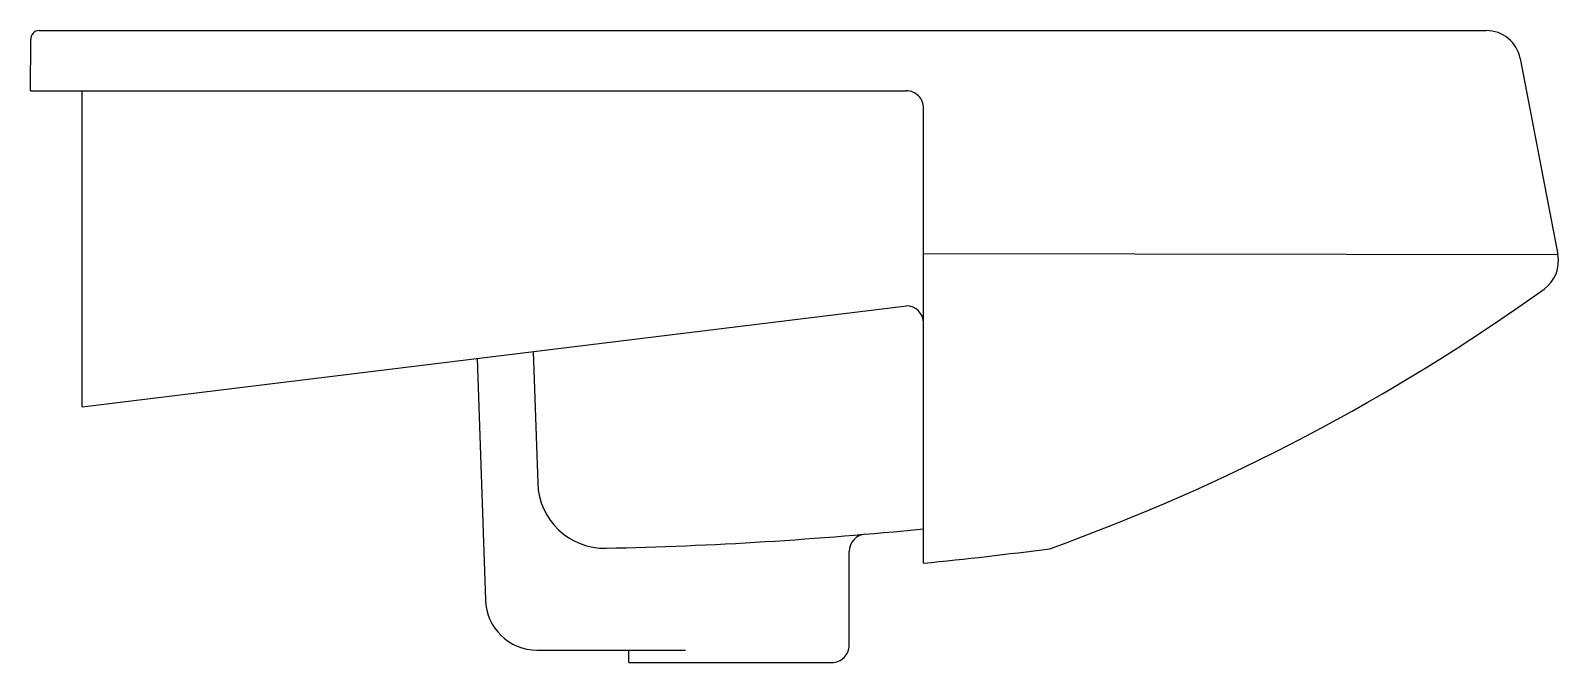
# Model space of a CAD drawing. Extents: x -992.309 to -991.864, y 855.586 to 855.77.
import ezdxf

# ---------------------------------------------------------------- set-up
doc = ezdxf.new("R2010")
doc.units = 0
doc.header["$LTSCALE"] = 0.279771
doc.header["$MEASUREMENT"] = 0
doc.linetypes.add('CONTINU', pattern=[0])
doc.layers.get('0').update_dxf_attribs({"linetype": 'CONTINUOUS'})

msp = doc.modelspace()

# ---------------------------------------------------------------- linework, layer by layer
at = {"linetype": 'CONTINU'}
for points in [[(-992.30934, 855.7528), (-992.30931, 855.76773)], [(-992.30684, 855.77037), (-991.88551, 855.77037)], [(-991.87564, 855.76223), (-991.86466, 855.70516)], [(-992.30934, 855.7528), (-992.05432, 855.7528)], [(-992.29436, 855.66083), (-992.29436, 855.7528)], [(-992.04934, 855.61527), (-992.04933, 855.74781)], [(-992.04933, 855.70542), (-991.86466, 855.70516)], [(-992.29436, 855.66083), (-992.05432, 855.69024)], [(-992.17934, 855.67492), (-992.1769, 855.60454)], [(-992.163, 855.67692), (-992.16168, 855.63858)], [(-992.071, 855.59141), (-992.071, 855.61872)], [(-992.16192, 855.59001), (-992.11869, 855.59001)], [(-992.13518, 855.5864), (-992.13518, 855.59001)], [(-992.13518, 855.5864), (-992.07601, 855.5864)]]:
    msp.add_lwpolyline(points, dxfattribs=at)
for points in [[(-992.30684, 855.77037, 0.419663), (-992.30931, 855.76773)], [(-991.87564, 855.76223, 0.362016), (-991.88551, 855.77037)], [(-992.04933, 855.74781, 0.414219), (-992.05432, 855.7528)], [(-991.86867, 855.69512, 0.293929), (-991.86466, 855.70516)], [(-992.01261, 855.61952, 0.069865), (-991.86867, 855.69512)], [(-992.04933, 855.68524, 0.414207), (-992.05432, 855.69024)], [(-992.16168, 855.63858, 0.411609), (-992.14172, 855.61965)], [(-992.14172, 855.61965, 0.019618), (-992.04934, 855.62531)], [(-992.06639, 855.62372, 0.392608), (-992.071, 855.61872)], [(-992.04934, 855.61527, 0.007768), (-992.01261, 855.61952)], [(-992.1769, 855.60454, 0.40532), (-992.16192, 855.59001)], [(-992.07601, 855.5864, 0.415882), (-992.071, 855.59141)]]:
    msp.add_lwpolyline(points, format="xyb", dxfattribs=at)

doc.saveas('drawing.dxf')
